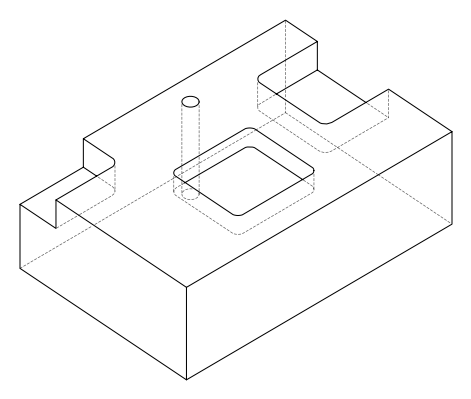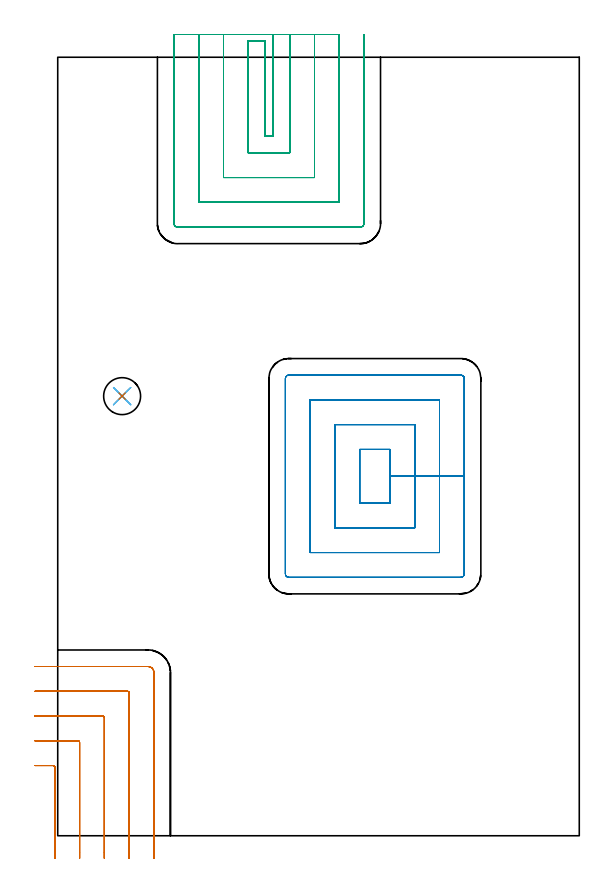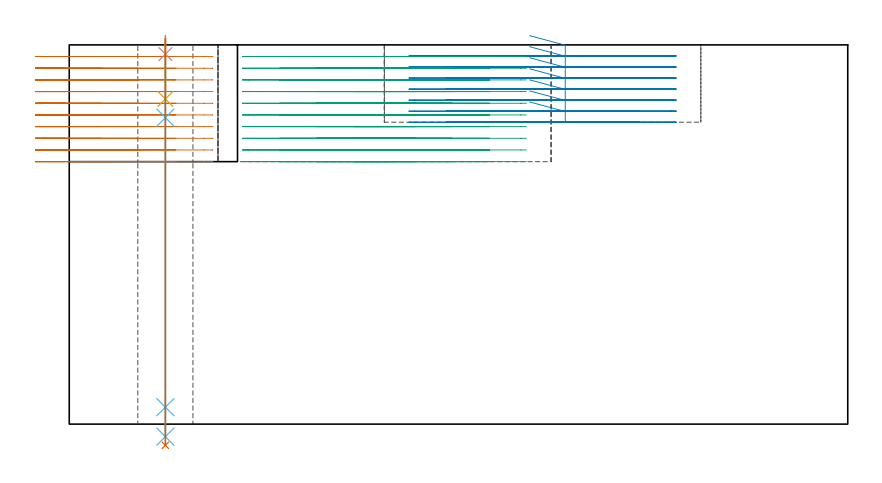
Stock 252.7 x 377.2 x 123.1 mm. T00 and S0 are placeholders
(PLAN: 7 operations, 4 tool changes, 52.5 min)
(1 MILL_CORNER_NOTCH_RECTANGULAR | CORNER_NOTCH_RECTANGULAR | NXT0201_012 | Follow Part, ap 4, ae 75% | 11.5 min | 185301 mm3)
(2 MILL_RECTANGULAR_POCKET | POCKET_RECTANGULAR_STRAIGHT | NXT0201_012 | Follow Part, ap 4, ae 75% | 13.85 min | 291897 mm3)
(3 MILL_SLOT | SLOT_PARTIAL_RECTANGULAR | NXT0201_012 | Follow Part, ap 4, ae 75% | 25.86 min | 368430 mm3)
(4 SPOT_DRILL | STEP1HOLE | NXT0321_9005460120000 | 0.05 min | 188 mm3)
(5 DRILL_BLIND_HOLE_INTO_CENTER | STEP1HOLE | NXT0301_088 | 0.08 min | 1525 mm3)
(6 GUN_DRILL_THROUGH_HOLE | STEP1HOLE | UGT0307_008 | 0.61 min | 10108 mm3)
(7 DRILL_TO_ENLARGE_THROUGH_HOLE | STEP1HOLE | UGT0301_249 | 0.53 min | 19087 mm3)
(TOOL NXT0201_012 | ENDMILL 16mm [2P460-1600-NA 1630] | D16 FL38 Z6)
(TOOL NXT0321_9005460120000 | NC Spot Drill, 142deg, 12mm, Carbide, Uncoated | D12 PA142 FL30 Z2)
(TOOL NXT0301_088 | Carbide Drill 11.7mm [860.1-1170-035A1-MM 2214] | D11.7 PA140 FL55 Z2)
(TOOL UGT0307_008 | Gun Drill 11 mm | D11 PA130 FL24 Z1)
(TOOL UGT0301_249 | Twist Drill 17.9 mm | D17.9 PA118 FL130 Z2)
(OP 1 MILL_CORNER_NOTCH_RECTANGULAR)
G17 G21 G94 G90
T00 M6
G54
G17 G0 G90 X-1.4 Y-10.877 S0 M3
G43 Z133.1 H1
Z119.31
G94 G1 Y-7.877 F250.
Y33.205 F500.
G3 X-2.195 Y34. R0.8
G1 X-8.
X-11. F250.
G0 Z133.1
X10.6 Y-11.
Z119.31
G1 Y-8.
Y45.205 F500.
G3 X9.805 Y46. R0.8
G1 X-8.
X-11. F250.
G0 Z133.1
X22.6 Y-11.
Z119.31
G1 Y-8.
Y57.204 F500.
G3 X21.804 Y58. R0.8
G1 X-8.
X-11. F250.
G0 Z133.1
X34.6 Y-11.
Z119.31
G1 Y-8.
Y69.204 F500.
G3 X33.804 Y70. R0.8
G1 X-8.
X-11. F250.
G0 Z133.1
X46.6 Y-11.
Z119.31
G1 Y-8.
Y79.1 F500.
G3 X43.7 Y82. R2.9
G1 X-8.
X-11. F250.
G0 Z133.1
X-1.4 Y-10.877
Z115.52
G1 Y-7.877
Y33.205 F500.
G3 X-2.195 Y34. R0.8
G1 X-8.
X-11. F250.
G0 Z133.1
X10.6 Y-11.
Z115.52
G1 Y-8.
Y45.205 F500.
G3 X9.805 Y46. R0.8
G1 X-8.
X-11. F250.
G0 Z133.1
X22.6 Y-11.
Z115.52
G1 Y-8.
Y57.204 F500.
G3 X21.804 Y58. R0.8
G1 X-8.
X-11. F250.
G0 Z133.1
X34.6 Y-11.
Z115.52
G1 Y-8.
Y69.204 F500.
G3 X33.804 Y70. R0.8
G1 X-8.
X-11. F250.
G0 Z133.1
X46.6 Y-11.
Z115.52
G1 Y-8.
Y79.1 F500.
G3 X43.7 Y82. R2.9
G1 X-8.
X-11. F250.
G0 Z133.1
X-1.4 Y-10.877
Z111.73
G1 Y-7.877
Y33.205 F500.
G3 X-2.195 Y34. R0.8
G1 X-8.
X-11. F250.
G0 Z133.1
X10.6 Y-11.
Z111.73
G1 Y-8.
Y45.205 F500.
G3 X9.805 Y46. R0.8
G1 X-8.
X-11. F250.
G0 Z133.1
X22.6 Y-11.
Z111.73
G1 Y-8.
Y57.204 F500.
G3 X21.804 Y58. R0.8
G1 X-8.
X-11. F250.
G0 Z133.1
X34.6 Y-11.
Z111.73
G1 Y-8.
Y69.204 F500.
G3 X33.804 Y70. R0.8
G1 X-8.
X-11. F250.
G0 Z133.1
X46.6 Y-11.
Z111.73
G1 Y-8.
Y79.1 F500.
G3 X43.7 Y82. R2.9
G1 X-8.
X-11. F250.
G0 Z133.1
X-1.4 Y-10.877
Z107.94
G1 Y-7.877
Y33.205 F500.
G3 X-2.195 Y34. R0.8
G1 X-8.
X-11. F250.
G0 Z133.1
X10.6 Y-11.
Z107.94
G1 Y-8.
Y45.205 F500.
G3 X9.805 Y46. R0.8
G1 X-8.
X-11. F250.
G0 Z133.1
X22.6 Y-11.
Z107.94
G1 Y-8.
Y57.204 F500.
G3 X21.804 Y58. R0.8
G1 X-8.
X-11. F250.
G0 Z133.1
X34.6 Y-11.
Z107.94
G1 Y-8.
Y69.204 F500.
G3 X33.804 Y70. R0.8
G1 X-8.
X-11. F250.
G0 Z133.1
X46.6 Y-11.
Z107.94
G1 Y-8.
Y79.1 F500.
G3 X43.7 Y82. R2.9
G1 X-8.
X-11. F250.
G0 Z133.1
X-1.4 Y-10.877
Z104.15
G1 Y-7.877
Y33.205 F500.
G3 X-2.195 Y34. R0.8
G1 X-8.
X-11. F250.
G0 Z133.1
X10.6 Y-11.
Z104.15
G1 Y-8.
Y45.205 F500.
G3 X9.805 Y46. R0.8
G1 X-8.
X-11. F250.
G0 Z133.1
X22.6 Y-11.
Z104.15
G1 Y-8.
Y57.204 F500.
G3 X21.804 Y58. R0.8
G1 X-8.
X-11. F250.
G0 Z133.1
X34.6 Y-11.
Z104.15
G1 Y-8.
Y69.204 F500.
G3 X33.804 Y70. R0.8
G1 X-8.
X-11. F250.
G0 Z133.1
X46.6 Y-11.
Z104.15
G1 Y-8.
Y79.1 F500.
G3 X43.7 Y82. R2.9
G1 X-8.
X-11. F250.
G0 Z133.1
X-1.4 Y-10.877
Z100.36
G1 Y-7.877
Y33.205 F500.
G3 X-2.195 Y34. R0.8
G1 X-8.
X-11. F250.
G0 Z133.1
X10.6 Y-11.
Z100.36
G1 Y-8.
Y45.205 F500.
G3 X9.805 Y46. R0.8
G1 X-8.
X-11. F250.
G0 Z133.1
X22.6 Y-11.
Z100.36
G1 Y-8.
Y57.204 F500.
G3 X21.804 Y58. R0.8
G1 X-8.
X-11. F250.
G0 Z133.1
X34.6 Y-11.
Z100.36
G1 Y-8.
Y69.204 F500.
G3 X33.804 Y70. R0.8
G1 X-8.
X-11. F250.
G0 Z133.1
X46.6 Y-11.
Z100.36
G1 Y-8.
Y79.1 F500.
G3 X43.7 Y82. R2.9
G1 X-8.
X-11. F250.
G0 Z133.1
X-1.4 Y-10.877
Z96.57
G1 Y-7.877
Y33.205 F500.
G3 X-2.195 Y34. R0.8
G1 X-8.
X-11. F250.
G0 Z133.1
X10.6 Y-11.
Z96.57
G1 Y-8.
Y45.205 F500.
G3 X9.805 Y46. R0.8
G1 X-8.
X-11. F250.
G0 Z133.1
X22.6 Y-11.
Z96.57
G1 Y-8.
Y57.204 F500.
G3 X21.804 Y58. R0.8
G1 X-8.
X-11. F250.
G0 Z133.1
X34.6 Y-11.
Z96.57
G1 Y-8.
Y69.204 F500.
G3 X33.804 Y70. R0.8
G1 X-8.
X-11. F250.
G0 Z133.1
X46.6 Y-11.
Z96.57
G1 Y-8.
Y79.1 F500.
G3 X43.7 Y82. R2.9
G1 X-8.
X-11. F250.
G0 Z133.1
X-1.4 Y-10.877
Z92.78
G1 Y-7.877
Y33.205 F500.
G3 X-2.195 Y34. R0.8
G1 X-8.
X-11. F250.
G0 Z133.1
X10.6 Y-11.
Z92.78
G1 Y-8.
Y45.205 F500.
G3 X9.805 Y46. R0.8
G1 X-8.
X-11. F250.
G0 Z133.1
X22.6 Y-11.
Z92.78
G1 Y-8.
Y57.204 F500.
G3 X21.804 Y58. R0.8
G1 X-8.
X-11. F250.
G0 Z133.1
X34.6 Y-11.
Z92.78
G1 Y-8.
Y69.204 F500.
G3 X33.804 Y70. R0.8
G1 X-8.
X-11. F250.
G0 Z133.1
X46.6 Y-11.
Z92.78
G1 Y-8.
Y79.1 F500.
G3 X43.7 Y82. R2.9
G1 X-8.
X-11. F250.
G0 Z133.1
X-1.4 Y-10.877
Z88.99
G1 Y-7.877
Y33.205 F500.
G3 X-2.195 Y34. R0.8
G1 X-8.
X-11. F250.
G0 Z133.1
X10.6 Y-11.
Z88.99
G1 Y-8.
Y45.205 F500.
G3 X9.805 Y46. R0.8
G1 X-8.
X-11. F250.
G0 Z133.1
X22.6 Y-11.
Z88.99
G1 Y-8.
Y57.204 F500.
G3 X21.804 Y58. R0.8
G1 X-8.
X-11. F250.
G0 Z133.1
X34.6 Y-11.
Z88.99
G1 Y-8.
Y69.204 F500.
G3 X33.804 Y70. R0.8
G1 X-8.
X-11. F250.
G0 Z133.1
X46.6 Y-11.
Z88.99
G1 Y-8.
Y79.1 F500.
G3 X43.7 Y82. R2.9
G1 X-8.
X-11. F250.
G0 Z133.1
X-1.4 Y-10.877
Z85.2
G1 Y-7.877
Y33.205 F500.
G3 X-2.195 Y34. R0.8
G1 X-8.
X-11. F250.
G0 Z133.1
X10.6 Y-11.
Z85.2
G1 Y-8.
Y45.205 F500.
G3 X9.805 Y46. R0.8
G1 X-8.
X-11. F250.
G0 Z133.1
X22.6 Y-11.
Z85.2
G1 Y-8.
Y57.204 F500.
G3 X21.804 Y58. R0.8
G1 X-8.
X-11. F250.
G0 Z133.1
X34.6 Y-11.
Z85.2
G1 Y-8.
Y69.204 F500.
G3 X33.804 Y70. R0.8
G1 X-8.
X-11. F250.
G0 Z133.1
X46.6 Y-11.
Z85.2
G1 Y-8.
Y79.1 F500.
G3 X43.7 Y82. R2.9
G1 X-8.
X-11. F250.
G0 Z133.1
M5
M2
(OP 2 MILL_RECTANGULAR_POCKET)
G17 G21 G94 G90
T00 M6
G54
G17 G0 G90 X149.422 Y161.2 S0 M3
G43 Z133.1 H1
Z126.1
G94 G1 X161. Z122.998 F250.
Y174.2 Z119.514
Y187.2 F500.
X146.3
Y161.2
X161.
Y174.2
X173.
Y199.2
X134.3
Y149.2
X173.
Y174.2
X185.
Y211.2
X122.3
Y137.2
X185.
Y174.2
X197.
Y221.5
G3 X195.3 Y223.2 R1.7
G1 X112.
G3 X110.3 Y221.5 R1.7
G1 Y126.9
G3 X112. Y125.2 R1.7
G1 X195.3
G3 X197. Y126.9 R1.7
G1 Y174.2
Y175.2
G0 X149.422 Y161.2 Z122.514
G1 X161. Z119.412 F250.
Y174.2 Z115.928
Y187.2 F500.
X146.3
Y161.2
X161.
Y174.2
X173.
Y199.2
X134.3
Y149.2
X173.
Y174.2
X185.
Y211.2
X122.3
Y137.2
X185.
Y174.2
X197.
Y221.5
G3 X195.3 Y223.2 R1.7
G1 X112.
G3 X110.3 Y221.5 R1.7
G1 Y126.9
G3 X112. Y125.2 R1.7
G1 X195.3
G3 X197. Y126.9 R1.7
G1 Y174.2
Y175.2
G0 X149.422 Y161.2 Z118.928
G1 X161. Z115.826 F250.
Y174.2 Z112.343
Y187.2 F500.
X146.3
Y161.2
X161.
Y174.2
X173.
Y199.2
X134.3
Y149.2
X173.
Y174.2
X185.
Y211.2
X122.3
Y137.2
X185.
Y174.2
X197.
Y221.5
G3 X195.3 Y223.2 R1.7
G1 X112.
G3 X110.3 Y221.5 R1.7
G1 Y126.9
G3 X112. Y125.2 R1.7
G1 X195.3
G3 X197. Y126.9 R1.7
G1 Y174.2
Y175.2
G0 X149.422 Y161.2 Z115.343
G1 X161. Z112.24 F250.
Y174.2 Z108.757
Y187.2 F500.
X146.3
Y161.2
X161.
Y174.2
X173.
Y199.2
X134.3
Y149.2
X173.
Y174.2
X185.
Y211.2
X122.3
Y137.2
X185.
Y174.2
X197.
Y221.5
G3 X195.3 Y223.2 R1.7
G1 X112.
G3 X110.3 Y221.5 R1.7
G1 Y126.9
G3 X112. Y125.2 R1.7
G1 X195.3
G3 X197. Y126.9 R1.7
G1 Y174.2
Y175.2
G0 X149.422 Y161.2 Z111.757
G1 X161. Z108.655 F250.
Y174.2 Z105.171
Y187.2 F500.
X146.3
Y161.2
X161.
Y174.2
X173.
Y199.2
X134.3
Y149.2
X173.
Y174.2
X185.
Y211.2
X122.3
Y137.2
X185.
Y174.2
X197.
Y221.5
G3 X195.3 Y223.2 R1.7
G1 X112.
G3 X110.3 Y221.5 R1.7
G1 Y126.9
G3 X112. Y125.2 R1.7
G1 X195.3
G3 X197. Y126.9 R1.7
G1 Y174.2
Y175.2
G0 X149.422 Y161.2 Z108.171
G1 X161. Z105.069 F250.
Y174.2 Z101.586
Y187.2 F500.
X146.3
Y161.2
X161.
Y174.2
X173.
Y199.2
X134.3
Y149.2
X173.
Y174.2
X185.
Y211.2
X122.3
Y137.2
X185.
Y174.2
X197.
Y221.5
G3 X195.3 Y223.2 R1.7
G1 X112.
G3 X110.3 Y221.5 R1.7
G1 Y126.9
G3 X112. Y125.2 R1.7
G1 X195.3
G3 X197. Y126.9 R1.7
G1 Y174.2
Y175.2
G0 X149.422 Y161.2 Z104.586
G1 X161. Z101.483 F250.
Y174.2 Z98.
Y187.2 F500.
X146.3
Y161.2
X161.
Y174.2
X173.
Y199.2
X134.3
Y149.2
X173.
Y174.2
X185.
Y211.2
X122.3
Y137.2
X185.
Y174.2
X197.
Y221.5
G3 X195.3 Y223.2 R1.7
G1 X112.
G3 X110.3 Y221.5 R1.7
G1 Y126.9
G3 X112. Y125.2 R1.7
G1 X195.3
G3 X197. Y126.9 R1.7
G1 Y174.2
Y175.2
G0 Z133.1
M5
M2
(OP 3 MILL_SLOT)
G17 G21 G94 G90
T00 M6
G54
G17 G0 G90 X104.4 Y388.2 S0 M3
G43 Z133.1 H1
Z119.31
G94 G1 Y385.2 F250.
Y338.9 F500.
X100.3
Y385.2
X92.3
Y330.9
X112.4
Y385.2
Y388.2 F250.
X80.3
Y385.2
Y318.9 F500.
X124.4
Y385.2
Y388.2 F250.
X68.3
Y385.2
Y306.9 F500.
X136.4
Y385.2
Y388.2 F250.
X56.3
Y385.2
Y296.7 F500.
G3 X58.1 Y294.9 R1.8
G1 X146.6
G3 X148.4 Y296.7 R1.8
G1 Y385.2
Y388.2 F250.
G0 X104.4 Z115.52
G1 Y385.2
Y338.9 F500.
X100.3
Y385.2
X92.3
Y330.9
X112.4
Y385.2
Y388.2 F250.
X80.3
Y385.2
Y318.9 F500.
X124.4
Y385.2
Y388.2 F250.
X68.3
Y385.2
Y306.9 F500.
X136.4
Y385.2
Y388.2 F250.
X56.3
Y385.2
Y296.7 F500.
G3 X58.1 Y294.9 R1.8
G1 X146.6
G3 X148.4 Y296.7 R1.8
G1 Y385.2
Y388.2 F250.
G0 X104.4 Z111.73
G1 Y385.2
Y338.9 F500.
X100.3
Y385.2
X92.3
Y330.9
X112.4
Y385.2
Y388.2 F250.
X80.3
Y385.2
Y318.9 F500.
X124.4
Y385.2
Y388.2 F250.
X68.3
Y385.2
Y306.9 F500.
X136.4
Y385.2
Y388.2 F250.
X56.3
Y385.2
Y296.7 F500.
G3 X58.1 Y294.9 R1.8
G1 X146.6
G3 X148.4 Y296.7 R1.8
G1 Y385.2
Y388.2 F250.
G0 X104.4 Z107.94
G1 Y385.2
Y338.9 F500.
X100.3
Y385.2
X92.3
Y330.9
X112.4
Y385.2
Y388.2 F250.
X80.3
Y385.2
Y318.9 F500.
X124.4
Y385.2
Y388.2 F250.
X68.3
Y385.2
Y306.9 F500.
X136.4
Y385.2
Y388.2 F250.
X56.3
Y385.2
Y296.7 F500.
G3 X58.1 Y294.9 R1.8
G1 X146.6
G3 X148.4 Y296.7 R1.8
G1 Y385.2
Y388.2 F250.
G0 X104.4 Z104.15
G1 Y385.2
Y338.9 F500.
X100.3
Y385.2
X92.3
Y330.9
X112.4
Y385.2
Y388.2 F250.
X80.3
Y385.2
Y318.9 F500.
X124.4
Y385.2
Y388.2 F250.
X68.3
Y385.2
Y306.9 F500.
X136.4
Y385.2
Y388.2 F250.
X56.3
Y385.2
Y296.7 F500.
G3 X58.1 Y294.9 R1.8
G1 X146.6
G3 X148.4 Y296.7 R1.8
G1 Y385.2
Y388.2 F250.
G0 X104.4 Z100.36
G1 Y385.2
Y338.9 F500.
X100.3
Y385.2
X92.3
Y330.9
X112.4
Y385.2
Y388.2 F250.
X80.3
Y385.2
Y318.9 F500.
X124.4
Y385.2
Y388.2 F250.
X68.3
Y385.2
Y306.9 F500.
X136.4
Y385.2
Y388.2 F250.
X56.3
Y385.2
Y296.7 F500.
G3 X58.1 Y294.9 R1.8
G1 X146.6
G3 X148.4 Y296.7 R1.8
G1 Y385.2
Y388.2 F250.
G0 X104.4 Z96.57
G1 Y385.2
Y338.9 F500.
X100.3
Y385.2
X92.3
Y330.9
X112.4
Y385.2
Y388.2 F250.
X80.3
Y385.2
Y318.9 F500.
X124.4
Y385.2
Y388.2 F250.
X68.3
Y385.2
Y306.9 F500.
X136.4
Y385.2
Y388.2 F250.
X56.3
Y385.2
Y296.7 F500.
G3 X58.1 Y294.9 R1.8
G1 X146.6
G3 X148.4 Y296.7 R1.8
G1 Y385.2
Y388.2 F250.
G0 X104.4 Z92.78
G1 Y385.2
Y338.9 F500.
X100.3
Y385.2
X92.3
Y330.9
X112.4
Y385.2
Y388.2 F250.
X80.3
Y385.2
Y318.9 F500.
X124.4
Y385.2
Y388.2 F250.
X68.3
Y385.2
Y306.9 F500.
X136.4
Y385.2
Y388.2 F250.
X56.3
Y385.2
Y296.7 F500.
G3 X58.1 Y294.9 R1.8
G1 X146.6
G3 X148.4 Y296.7 R1.8
G1 Y385.2
Y388.2 F250.
G0 X104.4 Z88.99
G1 Y385.2
Y338.9 F500.
X100.3
Y385.2
X92.3
Y330.9
X112.4
Y385.2
Y388.2 F250.
X80.3
Y385.2
Y318.9 F500.
X124.4
Y385.2
Y388.2 F250.
X68.3
Y385.2
Y306.9 F500.
X136.4
Y385.2
Y388.2 F250.
X56.3
Y385.2
Y296.7 F500.
G3 X58.1 Y294.9 R1.8
G1 X146.6
G3 X148.4 Y296.7 R1.8
G1 Y385.2
Y388.2 F250.
G0 X104.4 Z85.2
G1 Y385.2
Y338.9 F500.
X100.3
Y385.2
X92.3
Y330.9
X112.4
Y385.2
Y388.2 F250.
X80.3
Y385.2
Y318.9 F500.
X124.4
Y385.2
Y388.2 F250.
X68.3
Y385.2
Y306.9 F500.
X136.4
Y385.2
Y388.2 F250.
X56.3
Y385.2
Y296.7 F500.
G3 X58.1 Y294.9 R1.8
G1 X146.6
G3 X148.4 Y296.7 R1.8
G1 Y385.2
Y388.2 F250.
G0 Z133.1
M5
M2
(OP 4 SPOT_DRILL)
G17 G21 G94 G90
T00 M6
G54
G17 G0 G90 X31.2 Y213. S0 M3
G43 Z133.1 H0
G94 G81 G98 Z120.1 F250. R126.1
G80
M5
M2
(OP 5 DRILL_BLIND_HOLE_INTO_CENTER)
G17 G21 G94 G90
T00 M6
G54
G17 G0 G90 X31.2 Y213. S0 M3
G43 Z133.1 H1
G94 G81 G98 Z105.55 F250. R125.1
G80
M5
M2
(OP 6 GUN_DRILL_THROUGH_HOLE)
G17 G21 G94 G90
T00 M6
G54
G17 G0 G90 X31.2 Y213. M8
G43 Z133.1 H0
Z118.963
S716 M3
G94 G1 Z99.487 F125. M26
G4 X.084
Z5.5 F250.
G4 X.084
Z-4.065 F125.
G4 X.084
M5
M9
G0 Z118.963
Z133.1
M2
(OP 7 DRILL_TO_ENLARGE_THROUGH_HOLE)
G17 G21 G94 G90
T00 M6
G54
G17 G0 G90 X31.2 Y213. S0 M3
G43 Z133.1 H0
G94 G73 G98 Z-6.878 F250. Q16.247 R125.1
G80
M5
M2
